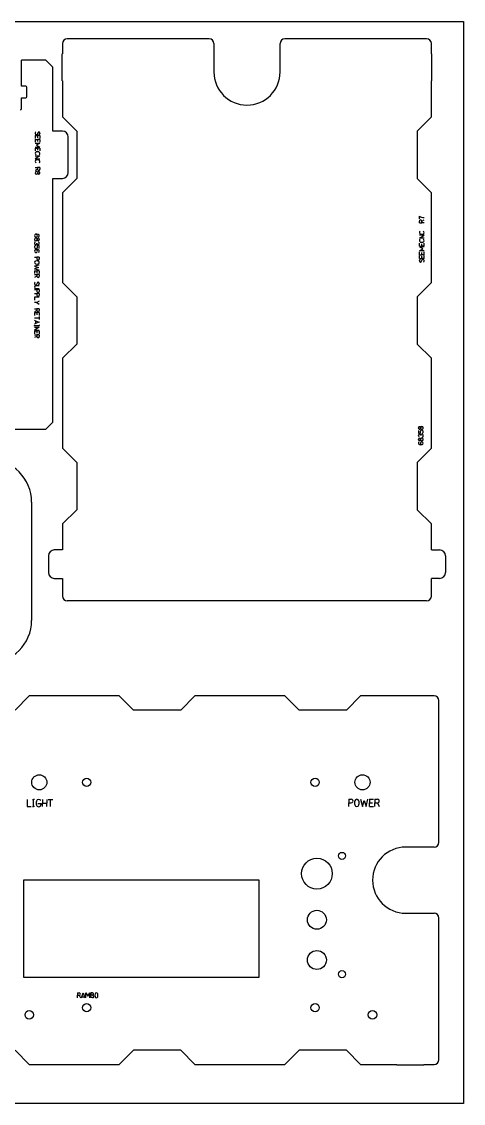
# Model space of a CAD drawing. Header units: inches. Extents: x -1316 to -504, y 192 to 650.
# Drawn here: x -690.3 to -503.7, y 192.4 to 649.6 of the extents above; entities that cross this region are included whole.
import ezdxf

# ---------------------------------------------------------------- set-up
doc = ezdxf.new("R2010")
doc.units = ezdxf.units.IN
doc.header["$MEASUREMENT"] = 0
doc.linetypes.add('Continuous2', pattern=[0])
for name, color, linetype in [('68343 AND 68344 CARRIAGE AND ARM PLATE', 1, 'Continuous'), ('68356 Power Supply Retainer', 1, 'Continuous'), ('68357 Support Panel', 1, 'Continuous'), ('68358 Electronics Mount', 1, 'Continuous'), ('68410_11 smart lcd mount', 1, 'Continuous'), ('STOCK OUTLINE', 1, 'Continuous')]:
    doc.layers.add(name, color=color, linetype=linetype)

msp = doc.modelspace()

# ---------------------------------------------------------------- linework, layer by layer
at = {"layer": '68343 AND 68344 CARRIAGE AND ARM PLATE', "color": 1, "linetype": 'Continuous2', "lineweight": -3, "true_color": 0xff0000}
msp.add_line((-686.08, 446.54), (-686.08, 396.54), dxfattribs=at)
for centre, start, end in [((-704.08, 446.54), 0, 90), ((-704.08, 396.54), 270, 0)]:
    msp.add_arc(centre, 18, start, end, dxfattribs=at)
at = {"layer": '68356 Power Supply Retainer', "color": 1, "linetype": 'Continuous2', "lineweight": -3, "true_color": 0xff0000}
for p, q in [((-680.06, 633.36), (-690.28, 633.36)), ((-690.28, 622.36), (-690.28, 633.36)), ((-677.06, 630.36), (-680.06, 633.36)), ((-677.06, 603.36), (-677.06, 630.36)), ((-688.56, 622.36), (-690.28, 622.36)), ((-688.06, 617.86), (-688.06, 621.86)), ((-690.28, 612.86), (-690.28, 617.36)), ((-690.28, 617.36), (-688.56, 617.36)), ((-673.06, 603.36), (-677.06, 603.36)), ((-670.56, 585.86), (-670.56, 600.86)), ((-677.06, 583.36), (-673.06, 583.36)), ((-677.06, 480.36), (-677.06, 583.36)), ((-680.06, 477.36), (-677.06, 480.36)), ((-697.06, 477.36), (-680.06, 477.36))]:
    msp.add_line(p, q, dxfattribs=at)
at = {"layer": '68356 Power Supply Retainer', "color": 3, "linetype": 'Continuous2', "lineweight": -3, "true_color": 0x00ff00}
for p, q in [((-684.82, 557.62), (-684.82, 557.49)), ((-684.82, 556.05), (-684.82, 555.92)), ((-684.82, 554.42), (-684.82, 554.33)), ((-683.82, 555.81), (-683.82, 555.95)), ((-683.75, 557.62), (-683.75, 557.49)), ((-682.82, 554.95), (-683.71, 554.95)), ((-682.82, 557.62), (-682.82, 557.49)), ((-682.82, 556.03), (-682.82, 555.95)), ((-682.82, 553.74), (-682.82, 554.95)), ((-684.82, 550.11), (-683.82, 550.11)), ((-683.82, 550.11), (-683.82, 549.39)), ((-682.82, 550.11), (-683.82, 550.11)), ((-682.82, 550.11), (-682.82, 549.39)), ((-682.82, 546.75), (-684.82, 546.24)), ((-684.82, 546.24), (-683.15, 545.72)), ((-683.15, 545.72), (-684.82, 545.2)), ((-684.82, 545.2), (-682.82, 544.68)), ((-684.82, 544.28), (-684.82, 543.11)), ((-684.82, 544.28), (-683.82, 544.28)), ((-683.82, 544.28), (-683.82, 543.37)), ((-682.82, 544.28), (-683.82, 544.28)), ((-682.82, 544.28), (-682.82, 543.11)), ((-684.82, 542.71), (-683.82, 542.71)), ((-683.82, 541.98), (-684.82, 541.48)), ((-683.82, 542.71), (-683.82, 541.98)), ((-682.82, 542.71), (-683.82, 542.71)), ((-682.82, 542.71), (-682.82, 541.98)), ((-684.82, 539.05), (-684.82, 538.85)), ((-684.82, 536.34), (-683.82, 536.34)), ((-682.82, 537.91), (-684.25, 537.91)), ((-682.82, 536.74), (-684.25, 536.74)), ((-683.65, 539.31), (-683.99, 538.52)), ((-683.82, 536.34), (-683.82, 535.62)), ((-682.82, 536.34), (-683.82, 536.34)), ((-682.82, 538.99), (-682.82, 538.83)), ((-682.82, 536.34), (-682.82, 535.62)), ((-684.82, 534.72), (-683.82, 534.72)), ((-682.82, 533.09), (-684.82, 533.09)), ((-684.82, 533.09), (-684.82, 531.92)), ((-683.82, 530.85), (-684.82, 530.85)), ((-683.82, 534.72), (-683.82, 533.99)), ((-682.82, 534.72), (-683.82, 534.72)), ((-682.82, 531.52), (-683.82, 530.85)), ((-683.82, 530.85), (-682.82, 530.19)), ((-682.82, 534.72), (-682.82, 533.99)), ((-684.82, 528.25), (-683.82, 528.25)), ((-683.82, 527.52), (-684.82, 527.02)), ((-684.82, 526.62), (-684.82, 525.45)), ((-684.82, 526.62), (-683.82, 526.62)), ((-683.82, 528.25), (-683.82, 527.52)), ((-682.82, 528.25), (-683.82, 528.25)), ((-683.82, 526.62), (-683.82, 525.71)), ((-682.82, 526.62), (-683.82, 526.62)), ((-682.82, 528.25), (-682.82, 527.52)), ((-682.82, 526.62), (-682.82, 525.45)), ((-684.82, 524.41), (-682.82, 524.41)), ((-684.82, 523.37), (-684.39, 523.21)), ((-684.39, 522.03), (-684.82, 521.87)), ((-684.82, 521.47), (-684.82, 521.18)), ((-684.39, 523.21), (-684.39, 522.03)), ((-684.39, 523.21), (-682.82, 522.62)), ((-682.82, 522.62), (-684.39, 522.03)), ((-682.82, 525.05), (-682.82, 524.41)), ((-682.82, 524.41), (-682.82, 523.77)), ((-682.82, 521.47), (-682.82, 521.18)), ((-684.82, 521.18), (-682.82, 521.18)), ((-684.82, 520.9), (-684.82, 521.18)), ((-684.82, 520.5), (-682.82, 520.5)), ((-682.82, 520.5), (-684.82, 519.27)), ((-684.82, 519.27), (-682.82, 519.27)), ((-684.82, 518.87), (-684.82, 517.7)), ((-684.82, 518.87), (-683.82, 518.87)), ((-684.82, 517.3), (-683.82, 517.3)), ((-683.82, 518.87), (-683.82, 517.96)), ((-682.82, 518.87), (-683.82, 518.87)), ((-683.82, 517.3), (-683.82, 516.57)), ((-682.82, 517.3), (-683.82, 517.3)), ((-682.82, 520.9), (-682.82, 521.18)), ((-682.82, 518.87), (-682.82, 517.7)), ((-682.82, 517.3), (-682.82, 516.57)), ((-683.82, 516.57), (-684.82, 516.07))]:
    msp.add_line(p, q, dxfattribs=at)
at = {"layer": '68356 Power Supply Retainer', "color": 1, "linetype": 'Continuous2', "lineweight": -3, "true_color": 0xff0000}
for centre, radius, start, end in [((-688.56, 621.86), 0.5, 0, 90), ((-688.56, 617.86), 0.5, 270, 360), ((-690.78, 612.86), 0.5, 270, 0), ((-673.06, 600.86), 2.5, 360, 90), ((-673.06, 585.86), 2.5, 270, 360)]:
    msp.add_arc(centre, radius, start, end, dxfattribs=at)
at = {"layer": '68356 Power Supply Retainer', "color": 3, "linetype": 'Continuous2', "lineweight": -3, "true_color": 0x00ff00}
for centre, radius, start, end in [((-684.22, 559.15), 0.595, 103.902, 252.098), ((-684.28, 557.62), 0.536, 124.6857, 180), ((-684.28, 557.62), 0.536, 0, 124.6857), ((-684.23, 559.15), 0.594, 252.2661, 103.7339), ((-683.86, 558.02), 1.78, 69.2941, 106.7059), ((-683.28, 557.62), 0.464, 27.5491, 180), ((-683.41, 559.12), 0.595, 299.3075, 72.098), ((-683.28, 557.62), 0.464, 0, 27.5491), ((-684.28, 557.49), 0.536, 180, 270), ((-684.24, 556.05), 0.577, 120.2932, 180.0001), ((-684.19, 555.92), 0.631, 180.0001, 221.1859), ((-684.19, 554.42), 0.636, 138.8141, 180.016), ((-684.19, 554.33), 0.628, 180.016, 240.2552), ((-684.22, 552.65), 0.595, 103.902, 252.098), ((-684.32, 555.81), 0.457, 221.1859, 270), ((-684.19, 554.42), 0.636, 123.4333, 138.8141), ((-684.18, 554.35), 0.652, 240.2551, 303.6901), ((-684.23, 552.65), 0.594, 252.2661, 103.7339), ((-683.86, 551.52), 1.78, 69.2941, 106.7059), ((-684.32, 555.86), 0.504, 270, 354.185), ((-684.28, 557.49), 0.536, 270, 0), ((-683.32, 555.89), 0.504, 189.0881, 270), ((-684.16, 554.31), 0.606, 303.6901, 333.4349), ((-683.28, 557.49), 0.464, 180, 270), ((-684.46, 554.42), 0.923, 357.8471, 35.5576), ((-684.29, 554.38), 0.756, 333.4349, 0), ((-683.32, 555.84), 0.457, 270, 318.8141), ((-683.28, 557.49), 0.464, 270, 360), ((-683.4, 556.03), 0.577, 359.9999, 59.7068), ((-683.45, 555.95), 0.631, 318.8141, 359.9999), ((-683.32, 549.39), 0.5, 179.9912, 0), ((-683.41, 552.62), 0.595, 299.3075, 72.098), ((-684.23, 547.82), 0.595, 105.902, 254.098), ((-683.82, 546.7), 1.78, 71.2941, 108.7059), ((-683.82, 548.94), 1.78, 251.2941, 288.7059), ((-683.41, 547.82), 0.595, 285.902, 74.098), ((-684.24, 539.04), 0.577, 120.522, 179.4411), ((-683.32, 541.98), 0.5, 179.9912, 0), ((-683.28, 539.09), 0.43, 95.1823, 149.3448), ((-683.34, 538.99), 0.526, 359.2985, 87.3507), ((-684.25, 537.33), 0.586, 90, 270), ((-684.3, 538.84), 0.526, 179.4411, 267.3507), ((-684.36, 538.74), 0.43, 275.1822, 329.3448), ((-683.32, 535.62), 0.5, 179.9912, 0), ((-683.4, 538.83), 0.577, 300.522, 359.2985), ((-683.32, 533.99), 0.5, 179.9912, 0), ((-683.32, 527.52), 0.5, 179.9912, 0), ((-683.32, 516.57), 0.5, 179.9912, 0)]:
    msp.add_arc(centre, radius, start, end, dxfattribs=at)
at = {"layer": '68357 Support Panel', "color": 3, "linetype": 'Continuous2', "lineweight": -3, "true_color": 0x00ff00}
for p, q in [((-684.53, 602.56), (-684.54, 602.36)), ((-684.53, 601.43), (-684.53, 600.25)), ((-684.53, 601.43), (-683.53, 601.43)), ((-684.53, 599.85), (-684.53, 598.68)), ((-684.53, 599.85), (-683.53, 599.85)), ((-683.37, 602.82), (-683.7, 602.04)), ((-683.53, 601.43), (-683.53, 600.51)), ((-682.53, 601.43), (-683.53, 601.43)), ((-683.53, 599.85), (-683.53, 598.94)), ((-682.53, 599.85), (-683.53, 599.85)), ((-682.53, 602.5), (-682.53, 602.34)), ((-682.53, 601.43), (-682.53, 600.25)), ((-682.53, 599.85), (-682.53, 598.68)), ((-684.53, 598.28), (-682.53, 598.28)), ((-684.53, 596.6), (-682.53, 596.6)), ((-684.53, 596.2), (-684.53, 595.02)), ((-684.53, 596.2), (-683.53, 596.2)), ((-682.53, 598.28), (-683.95, 597.44)), ((-683.95, 597.44), (-682.53, 596.6)), ((-683.53, 596.2), (-683.53, 595.28)), ((-682.53, 596.2), (-683.53, 596.2)), ((-682.53, 596.2), (-682.53, 595.02)), ((-684.53, 592.86), (-682.53, 592.86)), ((-682.53, 592.86), (-684.53, 591.64)), ((-684.53, 591.64), (-682.53, 591.64)), ((-684.53, 587.93), (-683.53, 587.93)), ((-683.53, 587.21), (-684.53, 586.71)), ((-684.53, 585.77), (-684.53, 585.64)), ((-683.53, 587.93), (-683.53, 587.21)), ((-682.53, 587.93), (-683.53, 587.93)), ((-683.46, 585.77), (-683.46, 585.64)), ((-682.53, 587.93), (-682.53, 587.21)), ((-682.53, 585.77), (-682.53, 585.64)), ((-688.01, 320.83), (-688.01, 317.83)), ((-685.65, 320.83), (-685.22, 320.83)), ((-685.22, 317.83), (-685.22, 320.83)), ((-684.8, 320.83), (-685.22, 320.83)), ((-681.48, 320.83), (-681.48, 319.33)), ((-679.66, 320.83), (-679.66, 319.33)), ((-679.06, 320.83), (-678.1, 320.83)), ((-678.1, 317.83), (-678.1, 320.83)), ((-678.1, 320.83), (-677.14, 320.83)), ((-552.12, 320.92), (-551.03, 320.92)), ((-552.12, 320.92), (-552.12, 319.42)), ((-547.08, 320.92), (-546.3, 317.92)), ((-546.3, 317.92), (-545.53, 320.42)), ((-545.53, 320.42), (-544.75, 317.92)), ((-544.75, 317.92), (-543.97, 320.92)), ((-543.37, 320.92), (-541.61, 320.92)), ((-543.37, 320.92), (-543.37, 319.42)), ((-541.01, 320.92), (-539.92, 320.92)), ((-541.01, 320.92), (-541.01, 319.42)), ((-688.01, 317.83), (-686.25, 317.83)), ((-685.65, 317.83), (-685.22, 317.83)), ((-684.8, 317.83), (-685.22, 317.83)), ((-683.43, 319.17), (-682.08, 319.17)), ((-682.08, 319.17), (-682.08, 318.85)), ((-681.48, 319.33), (-679.66, 319.33)), ((-681.48, 317.83), (-681.48, 319.33)), ((-679.66, 317.83), (-679.66, 319.33)), ((-552.12, 319.42), (-551.03, 319.42)), ((-552.12, 317.92), (-552.12, 319.42)), ((-543.37, 319.42), (-542, 319.42)), ((-543.37, 317.92), (-543.37, 319.42)), ((-543.37, 317.92), (-541.61, 317.92)), ((-541.01, 319.42), (-539.92, 319.42)), ((-541.01, 317.92), (-541.01, 319.42)), ((-539.92, 319.42), (-539.17, 317.92))]:
    msp.add_line(p, q, dxfattribs=at)
at = {"layer": '68357 Support Panel', "color": 1, "linetype": 'Continuous2', "lineweight": -3, "true_color": 0xff0000}
for p, q in [((-687.06, 364.66), (-693.06, 358.66)), ((-649.06, 364.66), (-687.06, 364.66)), ((-643.06, 358.66), (-649.06, 364.66)), ((-617.06, 364.66), (-623.06, 358.66)), ((-579.06, 364.66), (-617.06, 364.66)), ((-573.06, 358.66), (-579.06, 364.66)), ((-547.06, 364.66), (-553.06, 358.66)), ((-531.81, 364.66), (-547.06, 364.66)), ((-531.81, 364.66), (-531.81, 364.79)), ((-531.81, 364.79), (-520.31, 364.79)), ((-520.31, 364.79), (-520.31, 364.66)), ((-516.06, 364.66), (-520.31, 364.66)), ((-514.06, 302.73), (-514.06, 362.66)), ((-623.06, 358.66), (-643.06, 358.66)), ((-553.06, 358.66), (-573.06, 358.66)), ((-516.06, 300.73), (-528.03, 300.73)), ((-528.03, 272.79), (-516.06, 272.79)), ((-514.06, 210.86), (-514.06, 270.79)), ((-687.06, 208.86), (-693.06, 214.86)), ((-643.06, 214.86), (-649.06, 208.86)), ((-623.06, 214.86), (-643.06, 214.86)), ((-617.06, 208.86), (-623.06, 214.86)), ((-573.06, 214.86), (-579.06, 208.86)), ((-553.06, 214.86), (-573.06, 214.86)), ((-547.06, 208.86), (-553.06, 214.86)), ((-687.06, 208.86), (-649.06, 208.86)), ((-617.06, 208.86), (-579.06, 208.86)), ((-547.06, 208.86), (-531.81, 208.86)), ((-531.81, 208.86), (-531.81, 208.73)), ((-531.81, 208.73), (-520.31, 208.73)), ((-520.31, 208.73), (-520.31, 208.86)), ((-520.31, 208.86), (-516.06, 208.86))]:
    msp.add_line(p, q, dxfattribs=at)
at = {"layer": '68357 Support Panel', "color": 5, "linetype": 'Continuous2', "lineweight": -3, "true_color": 0x0000ff}
for centre in [(-687.06, 229.86), (-542.06, 229.86)]:
    msp.add_circle(centre, 1.8, dxfattribs=at)
at = {"layer": '68357 Support Panel', "color": 3, "linetype": 'Continuous2', "lineweight": -3, "true_color": 0x00ff00}
for centre, radius, start, end in [((-684.01, 602.35), 0.526, 179.4411, 267.3507), ((-683.96, 602.56), 0.577, 120.522, 179.4411), ((-684.07, 602.26), 0.43, 275.1822, 329.3448), ((-683, 602.6), 0.43, 95.1823, 149.3448), ((-683.06, 602.51), 0.526, 359.2985, 87.3507), ((-683.11, 602.34), 0.577, 300.522, 359.2985), ((-683.8, 593.86), 0.735, 114.3868, 234.32), ((-683.53, 592.84), 1.78, 71.2941, 108.7059), ((-683.27, 593.86), 0.735, 305.68, 65.6132), ((-683.8, 590.47), 0.735, 114.3868, 234.32), ((-683.53, 589.45), 1.78, 71.2941, 108.7059), ((-683.27, 590.47), 0.735, 305.68, 65.6132), ((-684, 585.77), 0.536, 124.6857, 180), ((-684, 585.64), 0.536, 180, 270), ((-684, 585.77), 0.536, 0, 124.6857), ((-684, 585.64), 0.536, 270, 0), ((-683.03, 587.21), 0.5, 179.9912, 360), ((-683, 585.77), 0.464, 27.5491, 180), ((-683, 585.64), 0.464, 180, 270), ((-683, 585.64), 0.464, 270, 360), ((-683, 585.77), 0.464, 0, 27.5491), ((-681.52, 319.33), 2.67, 161.2941, 198.7059), ((-683.05, 319.74), 1.1, 35.68, 155.6132), ((-551.03, 320.17), 0.75, 269.9912, 90), ((-547.01, 319.42), 2.67, 161.2941, 198.7059), ((-548.68, 320.03), 0.892, 15.902, 164.098), ((-550.35, 319.42), 2.67, 341.2941, 18.7059), ((-539.92, 320.17), 0.75, 269.9912, 90), ((-683.08, 318.86), 1.05, 201.5644, 268.7744), ((-683.13, 318.86), 1.05, 271.2256, 359.2735), ((-548.68, 318.81), 0.892, 195.902, 344.098)]:
    msp.add_arc(centre, radius, start, end, dxfattribs=at)
at = {"layer": '68357 Support Panel', "color": 1, "linetype": 'Continuous2', "lineweight": -3, "true_color": 0xff0000}
for centre, radius, start, end in [((-516.06, 362.66), 2, 360, 90), ((-516.06, 302.73), 2, 270, 0), ((-528.03, 286.76), 13.97, 90, 270), ((-516.06, 270.79), 2, 360, 90), ((-516.06, 210.86), 2, 270, 0)]:
    msp.add_arc(centre, radius, start, end, dxfattribs=at)
at = {"layer": '68358 Electronics Mount', "color": 1, "linetype": 'Continuous2', "lineweight": -3, "true_color": 0xff0000}
for p, q in [((-672.98, 640.31), (-672.98, 636.06)), ((-611.05, 642.31), (-670.98, 642.31)), ((-609.05, 640.31), (-609.05, 628.34)), ((-581.11, 628.34), (-581.11, 640.31)), ((-519.18, 642.31), (-579.11, 642.31)), ((-517.18, 636.06), (-517.18, 640.31)), ((-673.13, 624.56), (-673.13, 636.06)), ((-673.13, 636.06), (-672.98, 636.06)), ((-517.03, 636.06), (-517.18, 636.06)), ((-517.03, 624.56), (-517.03, 636.06)), ((-672.98, 624.56), (-673.13, 624.56)), ((-672.98, 624.56), (-672.98, 609.31)), ((-517.18, 624.56), (-517.03, 624.56)), ((-517.18, 609.31), (-517.18, 624.56)), ((-672.98, 609.31), (-666.98, 603.31)), ((-517.18, 609.31), (-523.18, 603.31)), ((-666.98, 603.31), (-666.98, 583.31)), ((-523.18, 603.31), (-523.18, 583.31)), ((-666.98, 583.31), (-672.98, 577.31)), ((-523.18, 583.31), (-517.18, 577.31)), ((-672.98, 577.31), (-672.98, 539.31)), ((-517.18, 539.31), (-517.18, 577.31)), ((-672.98, 539.31), (-666.98, 533.31)), ((-517.18, 539.31), (-523.18, 533.31)), ((-666.98, 533.31), (-666.98, 513.31)), ((-523.18, 533.31), (-523.18, 513.31)), ((-666.98, 513.31), (-672.98, 507.31)), ((-523.18, 513.31), (-517.18, 507.31)), ((-672.98, 507.31), (-672.98, 469.31)), ((-517.18, 469.31), (-517.18, 507.31)), ((-672.98, 469.31), (-666.98, 463.31)), ((-517.18, 469.31), (-523.18, 463.31)), ((-666.98, 463.31), (-666.98, 443.31)), ((-523.18, 463.31), (-523.18, 443.31)), ((-666.98, 443.31), (-672.98, 437.31)), ((-523.18, 443.31), (-517.18, 437.31)), ((-672.98, 437.31), (-672.98, 426.31)), ((-517.18, 426.31), (-517.18, 437.31)), ((-672.98, 426.31), (-676.48, 426.31)), ((-517.18, 426.31), (-513.68, 426.31)), ((-678.98, 423.81), (-678.98, 416.81)), ((-511.18, 423.81), (-511.18, 416.81)), ((-676.48, 414.31), (-672.98, 414.31)), ((-672.98, 414.31), (-672.98, 406.81)), ((-517.18, 406.81), (-517.18, 414.31)), ((-513.68, 414.31), (-517.18, 414.31)), ((-519.18, 404.81), (-670.98, 404.81))]:
    msp.add_line(p, q, dxfattribs=at)
at = {"layer": '68358 Electronics Mount', "color": 3, "linetype": 'Continuous2', "lineweight": -3, "true_color": 0x00ff00}
for p, q in [((-522.26, 566.2), (-522.26, 567.4)), ((-522.26, 564.58), (-522.26, 565.3)), ((-522.26, 564.58), (-521.26, 564.58)), ((-521.26, 565.3), (-520.26, 565.8)), ((-521.26, 564.58), (-521.26, 565.3)), ((-520.26, 564.58), (-521.26, 564.58)), ((-520.26, 559.33), (-522.26, 559.33)), ((-522.26, 558.1), (-520.26, 559.33)), ((-520.26, 558.1), (-522.26, 558.1)), ((-522.26, 554.77), (-522.26, 555.94)), ((-522.26, 554.77), (-521.26, 554.77)), ((-520.26, 554.37), (-522.26, 554.37)), ((-520.85, 553.53), (-522.26, 554.37)), ((-522.26, 552.68), (-520.85, 553.53)), ((-521.26, 554.77), (-521.26, 555.68)), ((-520.26, 554.77), (-521.26, 554.77)), ((-520.26, 554.77), (-520.26, 555.94)), ((-520.26, 552.68), (-522.26, 552.68)), ((-522.26, 551.11), (-522.26, 552.28)), ((-522.26, 551.11), (-521.26, 551.11)), ((-522.26, 549.54), (-522.26, 550.71)), ((-522.26, 549.54), (-521.26, 549.54)), ((-521.43, 548.14), (-521.09, 548.93)), ((-521.26, 551.11), (-521.26, 552.03)), ((-520.26, 551.11), (-521.26, 551.11)), ((-521.26, 549.54), (-521.26, 550.45)), ((-520.26, 549.54), (-521.26, 549.54)), ((-520.26, 551.11), (-520.26, 552.28)), ((-520.26, 549.54), (-520.26, 550.71)), ((-522.26, 548.46), (-522.26, 548.63)), ((-520.26, 548.4), (-520.26, 548.61)), ((-522.63, 477.83), (-522.63, 477.96)), ((-522.63, 476.85), (-522.63, 475.64)), ((-522.63, 475.64), (-521.74, 475.64)), ((-521.7, 477.83), (-521.7, 477.96)), ((-520.63, 477.83), (-520.63, 477.96)), ((-520.63, 476.17), (-520.63, 476.26)), ((-522.63, 474.57), (-522.63, 474.64)), ((-522.63, 472.98), (-522.63, 473.1)), ((-521.7, 472.98), (-521.7, 473.1)), ((-521.63, 474.79), (-521.63, 474.64)), ((-520.63, 474.54), (-520.63, 474.67)), ((-520.63, 472.98), (-520.63, 473.1)), ((-666.67, 239.08), (-665.94, 239.08)), ((-666.67, 239.08), (-666.67, 238.08)), ((-666.67, 238.08), (-665.94, 238.08)), ((-666.67, 237.08), (-666.67, 238.08)), ((-665.94, 238.08), (-665.44, 237.08)), ((-664.88, 237.51), (-664.29, 239.08)), ((-664.29, 239.08), (-663.7, 237.51)), ((-663.14, 237.08), (-663.14, 239.08)), ((-663.14, 239.08), (-662.3, 237.67)), ((-662.3, 237.67), (-661.46, 239.08)), ((-661.46, 237.08), (-661.46, 239.08)), ((-661.06, 239.08), (-661.06, 238.08)), ((-660.36, 239.08), (-661.06, 239.08)), ((-660.31, 238.09), (-661.06, 238.08)), ((-661.06, 237.09), (-661.06, 238.08)), ((-665.04, 237.08), (-664.88, 237.51)), ((-664.88, 237.51), (-663.7, 237.51)), ((-663.7, 237.51), (-663.54, 237.08)), ((-660.28, 237.09), (-661.06, 237.09))]:
    msp.add_line(p, q, dxfattribs=at)
at = {"layer": '68358 Electronics Mount', "color": 5, "linetype": 'Continuous2', "lineweight": -3, "true_color": 0x0000ff}
for centre in [(-662.82, 328.11), (-566.3, 328.11), (-662.82, 232.86), (-566.3, 232.86)]:
    msp.add_circle(centre, 1.75, dxfattribs=at)
at = {"layer": '68358 Electronics Mount', "color": 1, "linetype": 'Continuous2', "lineweight": -3, "true_color": 0xff0000}
for centre, radius, start, end in [((-670.98, 640.31), 2, 90, 180), ((-611.05, 640.31), 2, 360, 90), ((-579.11, 640.31), 2, 90, 180), ((-519.18, 640.31), 2, 360, 90), ((-595.08, 628.34), 13.97, 180, 0), ((-676.48, 423.81), 2.5, 90, 180), ((-513.68, 423.81), 2.5, 360, 90), ((-676.48, 416.81), 2.5, 180, 270), ((-513.68, 416.81), 2.5, 270, 360), ((-670.98, 406.81), 2, 180, 270), ((-519.18, 406.81), 2, 270, 0)]:
    msp.add_arc(centre, radius, start, end, dxfattribs=at)
at = {"layer": '68358 Electronics Mount', "color": 3, "linetype": 'Continuous2', "lineweight": -3, "true_color": 0x00ff00}
for centre, radius, start, end in [((-520.26, 570.44), 3.63, 236.6069, 269.9947), ((-521.76, 565.3), 0.5, 359.9912, 180), ((-521.53, 560.49), 0.735, 125.68, 245.6132), ((-521.26, 561.51), 1.78, 251.2941, 288.7059), ((-520.99, 560.49), 0.735, 294.3868, 54.32), ((-521.53, 557.11), 0.735, 125.68, 245.6132), ((-521.26, 558.12), 1.78, 251.2941, 288.7059), ((-520.99, 557.11), 0.735, 294.3868, 54.32), ((-521.69, 548.62), 0.577, 120.522, 179.2985), ((-520.72, 548.71), 0.43, 95.1822, 149.3448), ((-520.79, 548.61), 0.526, 359.4411, 87.3507), ((-521.74, 548.46), 0.526, 179.2985, 267.3507), ((-521.8, 548.36), 0.43, 275.1823, 329.3448), ((-520.84, 548.41), 0.577, 300.522, 359.4411), ((-522.17, 477.96), 0.464, 90, 180), ((-522.17, 477.83), 0.464, 180, 207.5491), ((-522.17, 477.83), 0.464, 207.5491, 0), ((-522.17, 477.96), 0.464, 0, 90), ((-521.16, 476.21), 0.756, 153.4349, 180), ((-520.99, 476.18), 0.923, 177.8471, 215.5576), ((-521.29, 476.28), 0.606, 123.6901, 153.4349), ((-521.17, 477.96), 0.536, 90, 180), ((-521.17, 477.83), 0.536, 180, 304.6857), ((-521.27, 476.24), 0.652, 60.2551, 123.6901), ((-521.17, 477.96), 0.536, 0, 90), ((-521.26, 476.26), 0.628, 0.016, 60.2552), ((-521.26, 476.17), 0.636, 303.4333, 318.8141), ((-521.17, 477.83), 0.536, 304.6857, 0), ((-521.26, 476.17), 0.636, 318.8141, 0.016), ((-522.04, 471.47), 0.595, 119.3075, 252.098), ((-522, 474.64), 0.631, 138.8141, 179.9999), ((-522.05, 474.57), 0.577, 179.9999, 239.7068), ((-522.17, 473.1), 0.464, 90, 180), ((-522.17, 472.98), 0.464, 180, 207.5491), ((-522.17, 472.98), 0.464, 207.5491, 0), ((-522.13, 474.75), 0.457, 90, 138.8141), ((-522.17, 473.1), 0.464, 0, 90), ((-522.13, 474.71), 0.504, 9.0881, 90), ((-521.22, 471.45), 0.594, 72.2661, 283.7339), ((-521.17, 473.1), 0.536, 90, 180), ((-521.17, 472.98), 0.536, 180, 304.6857), ((-521.13, 474.74), 0.504, 90, 174.185), ((-521.17, 473.1), 0.536, 0, 90), ((-521.13, 474.78), 0.457, 41.1859, 90), ((-521.22, 471.45), 0.595, 283.902, 72.098), ((-521.21, 474.54), 0.577, 300.2932, 0.0001), ((-521.17, 472.98), 0.536, 304.6857, 0), ((-521.26, 474.67), 0.631, 0.0001, 41.1859), ((-521.59, 472.57), 1.78, 249.2941, 286.7059), ((-665.94, 238.58), 0.5, 269.9912, 90), ((-660.36, 238.58), 0.5, 275.7176, 90), ((-660.28, 237.59), 0.5, 270, 93.9129), ((-657.6, 238.08), 1.78, 161.2941, 198.7059), ((-658.71, 238.49), 0.595, 15.902, 164.098), ((-659.83, 238.08), 1.78, 341.2941, 18.7059), ((-658.71, 237.67), 0.595, 195.902, 344.098)]:
    msp.add_arc(centre, radius, start, end, dxfattribs=at)
at = {"layer": '68410_11 smart lcd mount', "color": 5, "linetype": 'Continuous2', "lineweight": -3, "true_color": 0x0000ff}
for p, q in [((-589.94, 286.71), (-689.54, 286.71)), ((-689.54, 286.71), (-689.54, 245.71)), ((-589.94, 245.71), (-589.94, 286.71)), ((-689.54, 245.71), (-589.94, 245.71))]:
    msp.add_line(p, q, dxfattribs=at)
for centre, radius in [((-682.82, 328.11), 3.2), ((-546.3, 328.11), 3.2), ((-554.94, 297.01), 1.5), ((-565.54, 289.51), 6.5), ((-565.54, 270.01), 4), ((-565.54, 253.01), 4), ((-554.94, 247.01), 1.5)]:
    msp.add_circle(centre, radius, dxfattribs=at)
at = {"layer": 'STOCK OUTLINE', "color": 2, "linetype": 'Continuous2', "lineweight": -3, "true_color": 0xffff00}
for p, q in [((-1316.47, 649.61), (-503.67, 649.61)), ((-503.67, 649.61), (-503.67, 192.41)), ((-503.67, 192.41), (-1316.47, 192.41))]:
    msp.add_line(p, q, dxfattribs=at)

doc.saveas('drawing.dxf')
